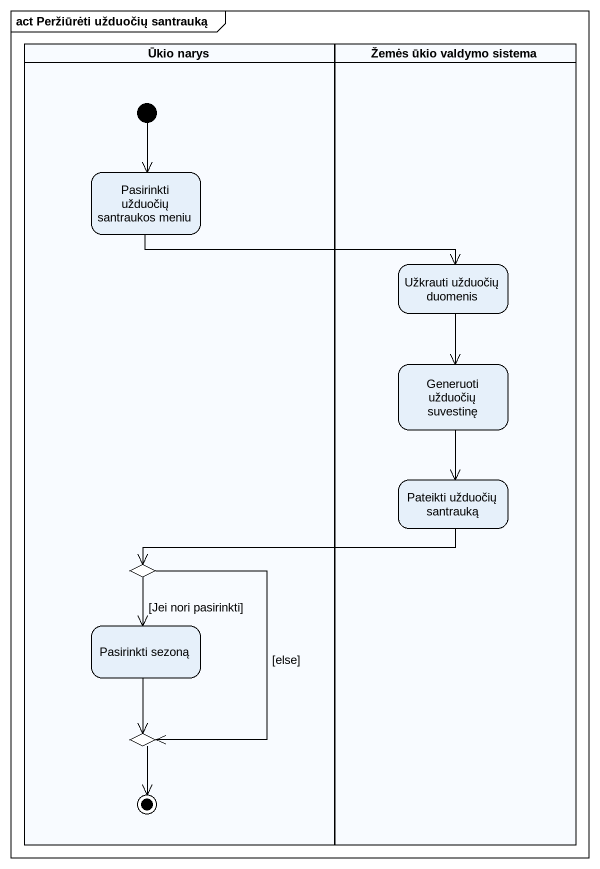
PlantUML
@startuml
mainframe act Peržiūrėti užduočių santrauką
hide empty description
state "Ūkio narys" as Ūkio_narys <<partition>> {
  state "Pasirinkti užduočių santraukos meniu" as Pasirinkti_užduočių
  state choice1 <<choice>>
  state "Pasirinkti sezoną" as Pasirinkti_sezoną
  state choice2 <<choice>>
  [*] --> Pasirinkti_užduočių
  choice2 --> [*]
}
state "Žemės ūkio valdymo sistema" as Žemės_ūkio_valdymo_sistema <<partition>> {
  state "Užkrauti užduočių duomenis" as Užkrauti_užduočių_duomenis
  state "Generuoti užduočių suvestinę" as Generuoti_užduočių_suvestinę
  state "Pateikti užduočių santrauką" as Pateikti_užduočių_santrauką
}
Pasirinkti_užduočių -right-> Užkrauti_užduočių_duomenis
Užkrauti_užduočių_duomenis --> Generuoti_užduočių_suvestinę
Generuoti_užduočių_suvestinę --> Pateikti_užduočių_santrauką
Pateikti_užduočių_santrauką -left-> choice1
choice1 --> Pasirinkti_sezoną : [Jei nori pasirinkti]
choice1 --> choice2 : [else]
Pasirinkti_sezoną --> choice2
@enduml
